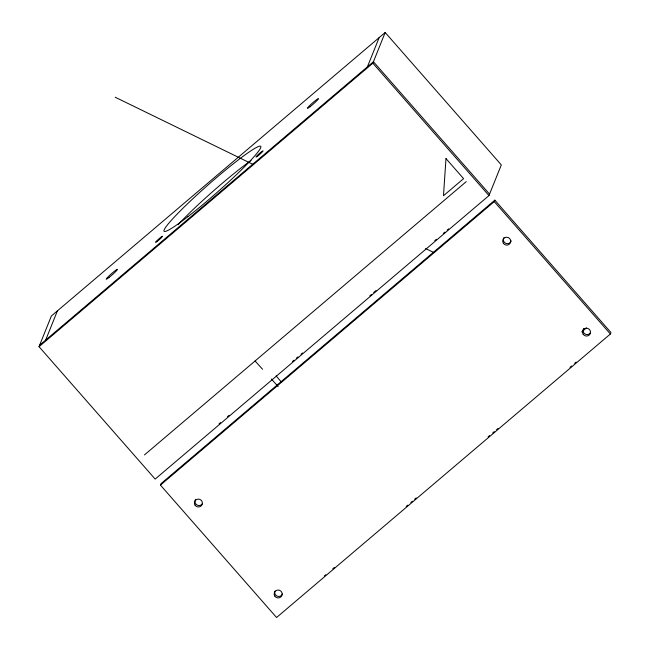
<?xml version="1.0" encoding="UTF-8"?>
<svg xmlns="http://www.w3.org/2000/svg" width="650" height="650" viewBox="0 0 650 650"><rect width="100%" height="100%" fill="white"/><g stroke="black" fill="none" stroke-linecap="round" stroke-linejoin="round"><path stroke-width="0.97" d="M39.032 346.686L51.366 315.998L385.182 32.5L501.312 164.897L488.971 195.585L155.163 479.082L39.032 346.686L372.848 63.188L385.182 32.5M45.654 340.104L57.403 310.879M160.436 485.103L161.029 483.641L494.837 200.143L610.967 332.54L610.383 334.002L276.567 617.5L160.436 485.103L494.252 201.606L494.837 200.143M367.396 66.853L379.145 37.627M39.617 345.223L373.433 61.726L489.564 194.123M144.479 454.902L466.229 181.651M219.018 423.889L220.561 422.581M227.524 416.666L229.068 415.35M292.492 361.489L294.036 360.173M296.359 358.207L297.903 356.891M300.999 354.266L302.543 352.95M369.834 295.807L371.377 294.491M373.701 292.524L376.025 290.55M434.801 240.63L436.345 239.314M443.308 233.407L444.86 232.091M447.176 230.116L448.727 228.808M581.766 331.874L586.398 327.941M324.293 576.006L325.837 574.697M332.792 568.791L334.336 567.474M406.201 506.448L407.745 505.131M410.832 502.507L412.384 501.199M414.7 499.224L416.244 497.916M488.109 436.881L489.653 435.573M492.741 432.949L494.284 431.632M496.608 429.666L498.152 428.35M570.017 367.323L571.561 366.007M574.649 363.382L576.192 362.074M115.204 97.224L253.053 164.418M425.587 248.519L433.802 252.525M255.076 360.969L262.551 369.241M271.375 379.007L278.168 386.523M372.848 63.188L488.971 195.585M494.252 201.606L610.383 334.002M276.128 375.863L281.361 382.07M511.184 240.825A4.022 3.941 21.9 0 1 505.676 243.295A4.022 3.941 21.9 0 1 503.953 237.526M590.46 332.841A4.022 3.941 21.9 0 1 584.919 333.946A4.022 3.941 21.9 0 1 583.724 328.461M202.548 503.433A4.022 3.941 21.9 0 1 196.974 504.969A4.022 3.941 21.9 0 1 195.618 499.387M282.474 594.011A4.022 3.941 21.9 0 1 277.282 596.172A4.022 3.941 21.9 0 1 275.015 591.021M178.076 224.705A64.301 5.777 -41.3 0 1 251.03 160.477M445.989 158.584L443.479 195.723L463.588 178.644L445.989 158.584M503.368 243.271A4.022 3.941 21.9 0 0 510.299 243.027A4.022 3.941 21.9 0 0 506.545 237.226A4.022 3.941 21.9 0 0 503.368 243.271M583.131 334.206A4.022 3.941 21.9 0 0 590.062 333.97A4.022 3.941 21.9 0 0 586.308 328.161A4.022 3.941 21.9 0 0 583.131 334.206M195.024 505.131A4.022 3.941 21.9 0 0 201.955 504.896A4.022 3.941 21.9 0 0 198.201 499.086A4.022 3.941 21.9 0 0 195.024 505.131M274.787 596.074A4.022 3.941 21.9 0 0 281.726 595.831A4.022 3.941 21.9 0 0 277.964 590.029A4.022 3.941 21.9 0 0 274.787 596.074M187.858 216.694A64.301 5.777 -41.3 0 0 260.886 146.989A64.301 5.777 -41.3 0 0 188.451 202.906A64.301 5.777 -41.3 0 0 187.858 216.694M257.749 155.992A4.688 0.422 -41.3 0 0 263.079 150.906A4.688 0.422 -41.3 0 0 257.79 154.984A4.688 0.422 -41.3 0 0 257.749 155.992M157.202 241.377A4.688 0.422 -41.3 0 0 162.532 236.299A4.688 0.422 -41.3 0 0 157.251 240.378A4.688 0.422 -41.3 0 0 157.202 241.377M310.131 106.657A7.369 0.658 -41.3 0 0 318.5 98.67A7.369 0.658 -41.3 0 0 310.204 105.081A7.369 0.658 -41.3 0 0 310.131 106.657M109.046 277.444A7.369 0.658 -41.3 0 0 117.406 269.457A7.369 0.658 -41.3 0 0 109.111 275.86A7.369 0.658 -41.3 0 0 109.046 277.444"/></g></svg>
